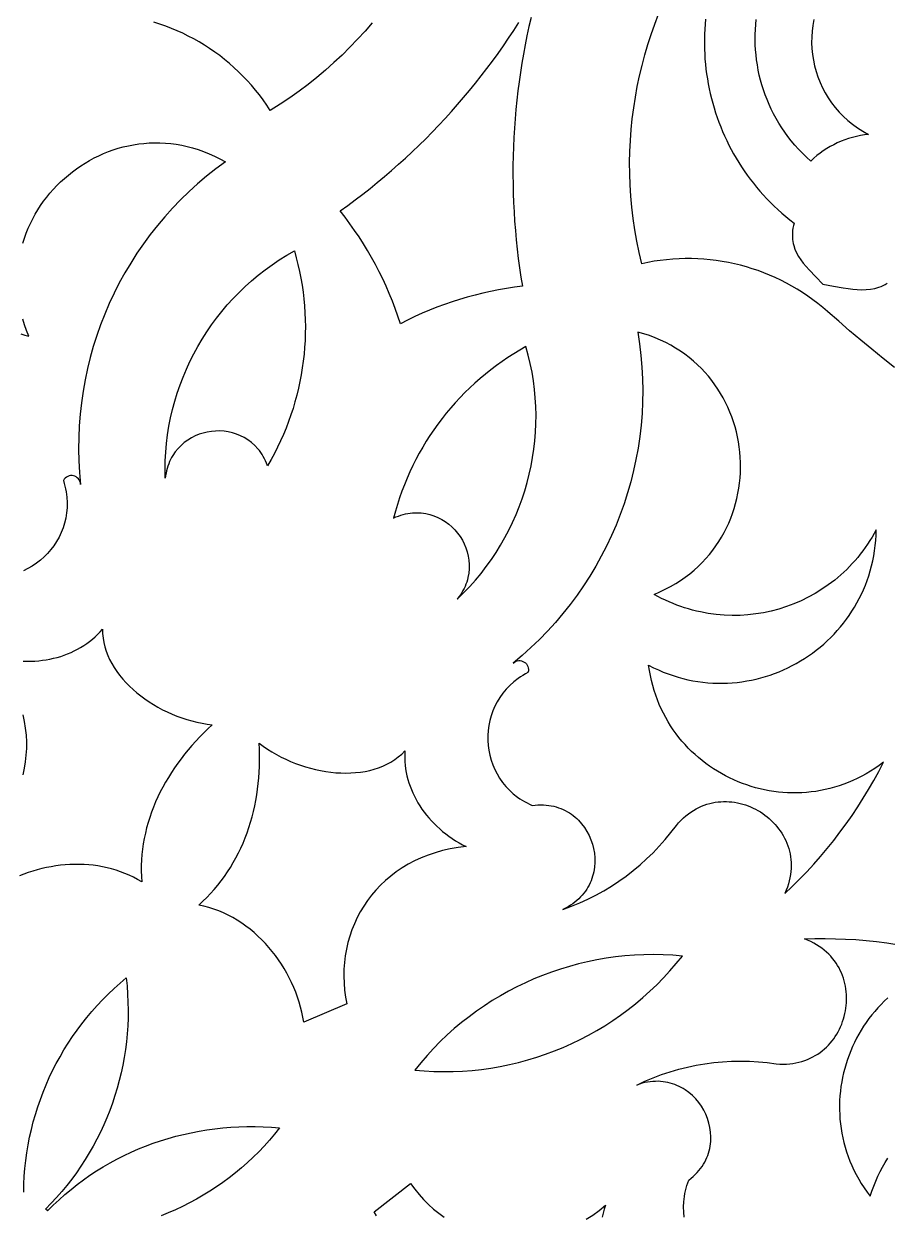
# Model space of a CAD drawing. Extents: x -570 to 570, y -425 to 425.
# Drawn here: x 0 to 65.5, y 1.6 to 92.1 of the extents above; entities that cross this region are included whole.
import ezdxf

# ---------------------------------------------------------------- set-up
doc = ezdxf.new("R2010")
doc.units = 0
doc.layers.add('LAYER_1', color=18, linetype='CONTINUOUS')

msp = doc.modelspace()

# ---------------------------------------------------------------- linework, layer by layer
at = {"layer": 'LAYER_1'}
for points in [[(38.509, 92.571), (38.351, 91.88), (38.201, 91.186), (38.062, 90.491), (37.933, 89.795), (37.813, 89.096), (37.703, 88.397), (37.603, 87.696), (37.512, 86.994), (37.432, 86.291), (37.361, 85.586), (37.3, 84.881), (37.248, 84.175), (37.207, 83.469), (37.175, 82.762), (37.152, 82.055), (37.139, 81.347), (37.136, 80.639), (37.143, 79.931), (37.159, 79.223), (37.185, 78.515), (37.221, 77.807), (37.266, 77.1), (37.32, 76.393), (37.385, 75.687), (37.459, 74.981), (37.542, 74.276), (37.635, 73.572), (37.737, 72.869), (37.849, 72.167), (37.244, 72.091), (36.641, 72), (36.04, 71.896), (35.443, 71.779), (34.849, 71.647), (34.258, 71.502), (33.671, 71.344), (33.088, 71.172), (32.509, 70.986), (31.934, 70.788), (31.364, 70.576), (30.799, 70.351), (30.239, 70.113), (29.684, 69.862), (29.135, 69.598), (28.592, 69.321), (28.401, 69.902), (28.197, 70.478), (27.979, 71.048), (27.749, 71.613), (27.506, 72.173), (27.25, 72.726), (26.981, 73.273), (26.701, 73.814), (26.407, 74.348), (26.102, 74.875), (25.784, 75.396), (25.455, 75.909), (25.113, 76.414), (24.76, 76.912), (24.395, 77.402), (24.018, 77.884), (24.595, 78.301), (25.165, 78.726), (25.729, 79.158), (26.287, 79.597), (26.838, 80.044), (27.383, 80.499), (27.921, 80.96), (28.453, 81.429), (28.978, 81.905), (29.496, 82.387), (30.007, 82.877), (30.511, 83.374), (31.009, 83.877), (31.499, 84.387), (31.982, 84.904), (32.458, 85.427), (32.927, 85.957), (33.389, 86.494), (33.843, 87.036), (34.29, 87.585), (34.729, 88.14), (35.161, 88.701), (35.585, 89.269), (36.001, 89.842), (36.409, 90.421), (36.81, 91.006), (37.203, 91.596), (37.588, 92.193)], [(66.1, 65.998), (65.241, 66.684), (64.388, 67.379), (63.541, 68.082), (62.7, 68.793), (61.866, 69.511), (61.039, 70.238), (61.025, 70.244), (60.66, 70.558), (60.287, 70.859), (59.907, 71.149), (59.519, 71.425), (59.124, 71.69), (58.723, 71.942), (58.315, 72.182), (57.901, 72.409), (57.481, 72.623), (57.056, 72.825), (56.625, 73.013), (56.19, 73.189), (55.75, 73.352), (55.305, 73.502), (54.857, 73.639), (54.405, 73.762), (53.949, 73.872), (53.49, 73.969), (53.029, 74.053), (52.565, 74.123), (52.099, 74.179), (51.63, 74.222), (51.161, 74.251), (50.69, 74.266), (50.218, 74.267), (49.745, 74.254), (49.271, 74.227), (48.798, 74.186), (48.325, 74.131), (47.852, 74.062), (47.38, 73.978), (46.909, 73.88), (46.711, 74.739), (46.537, 75.597), (46.388, 76.454), (46.263, 77.31), (46.163, 78.164), (46.086, 79.015), (46.033, 79.865), (46.004, 80.711), (45.997, 81.554), (46.013, 82.394), (46.052, 83.229), (46.114, 84.061), (46.197, 84.887), (46.303, 85.709), (46.43, 86.525), (46.578, 87.335), (46.748, 88.139), (46.938, 88.937), (47.149, 89.728), (47.38, 90.512), (47.631, 91.288), (47.902, 92.056), (48.193, 92.815)], [(51.755, 92.449), (51.721, 92.069), (51.695, 91.689), (51.678, 91.309), (51.669, 90.929), (51.669, 90.549), (51.676, 90.17), (51.692, 89.792), (51.717, 89.414), (51.749, 89.037), (51.79, 88.661), (51.839, 88.286), (51.896, 87.912), (51.961, 87.54), (52.034, 87.169), (52.116, 86.8), (52.205, 86.432), (52.302, 86.067), (52.408, 85.704), (52.521, 85.343), (52.642, 84.985), (52.771, 84.629), (52.908, 84.275), (53.053, 83.925), (53.206, 83.577), (53.366, 83.233), (53.534, 82.892), (53.71, 82.554), (53.893, 82.219), (54.084, 81.889), (54.283, 81.562), (54.489, 81.239), (54.703, 80.92), (54.925, 80.606), (55.153, 80.295), (55.39, 79.99), (55.634, 79.689), (55.885, 79.392), (56.143, 79.101), (56.409, 78.815), (56.683, 78.534), (56.963, 78.258), (57.251, 77.988), (57.546, 77.723), (57.848, 77.464), (58.158, 77.211), (58.475, 76.965), (58.431, 76.771), (58.397, 76.583), (58.373, 76.401), (58.359, 76.225), (58.353, 76.054), (58.357, 75.888), (58.369, 75.727), (58.389, 75.57), (58.417, 75.417), (58.453, 75.268), (58.547, 74.981), (58.669, 74.705), (58.817, 74.437), (58.988, 74.177), (59.181, 73.92), (59.392, 73.664), (59.621, 73.408), (60.12, 72.882), (60.66, 72.322), (61.462, 72.186), (62.217, 72.053), (62.579, 71.997), (62.933, 71.951), (63.279, 71.92), (63.618, 71.907), (63.951, 71.916), (64.279, 71.949), (64.603, 72.009), (64.763, 72.051), (64.924, 72.102), (65.083, 72.16), (65.242, 72.229), (65.401, 72.306), (65.56, 72.394)], [(59.974, 92.418), (59.897, 91.979), (59.845, 91.537), (59.817, 91.095), (59.814, 90.652), (59.835, 90.211), (59.88, 89.772), (59.949, 89.336), (60.041, 88.905), (60.157, 88.479), (60.296, 88.06), (60.458, 87.648), (60.642, 87.245), (60.85, 86.852), (61.079, 86.469), (61.331, 86.099), (61.605, 85.742), (61.901, 85.398), (62.218, 85.07), (62.557, 84.758), (62.917, 84.464), (63.298, 84.188), (63.699, 83.931), (64.121, 83.695), (63.815, 83.657), (63.511, 83.607), (63.21, 83.544), (62.912, 83.469), (62.618, 83.382), (62.329, 83.283), (62.044, 83.173), (61.764, 83.051), (61.489, 82.917), (61.22, 82.772), (60.957, 82.616), (60.7, 82.449), (60.45, 82.272), (60.207, 82.084), (59.971, 81.885), (59.743, 81.676), (59.422, 81.969), (59.114, 82.27), (58.819, 82.577), (58.537, 82.891), (58.268, 83.212), (58.012, 83.539), (57.769, 83.871), (57.539, 84.209), (57.322, 84.553), (57.117, 84.901), (56.925, 85.254), (56.746, 85.611), (56.579, 85.972), (56.425, 86.337), (56.283, 86.706), (56.154, 87.077), (56.037, 87.451), (55.932, 87.828), (55.839, 88.207), (55.759, 88.587), (55.691, 88.97), (55.635, 89.353), (55.591, 89.738), (55.558, 90.123), (55.538, 90.509), (55.53, 90.895), (55.533, 91.28), (55.549, 91.665), (55.575, 92.049), (55.614, 92.432)], [(26.446, 92.177), (25.905, 91.544), (25.344, 90.924), (24.764, 90.317), (24.166, 89.724), (23.548, 89.145), (22.913, 88.58), (22.258, 88.03), (21.586, 87.495), (20.895, 86.976), (20.185, 86.474), (19.457, 85.988), (18.712, 85.519), (18.447, 85.92), (18.171, 86.312), (17.884, 86.695), (17.587, 87.067), (17.28, 87.43), (16.964, 87.782), (16.637, 88.125), (16.301, 88.456), (15.956, 88.778), (15.603, 89.088), (15.241, 89.388), (14.87, 89.677), (14.492, 89.954), (14.106, 90.22), (13.712, 90.475), (13.311, 90.717), (12.903, 90.949), (12.489, 91.168), (12.068, 91.375), (11.641, 91.569), (11.208, 91.751), (10.77, 91.921), (10.326, 92.078), (9.877, 92.222)], [(-0.072, 75.45), (0.049, 75.829), (0.185, 76.203), (0.334, 76.569), (0.497, 76.93), (0.673, 77.283), (0.862, 77.629), (1.063, 77.967), (1.277, 78.297), (1.502, 78.619), (1.739, 78.932), (1.987, 79.237), (2.245, 79.532), (2.514, 79.818), (2.793, 80.093), (3.081, 80.359), (3.379, 80.614), (3.686, 80.859), (4.002, 81.092), (4.325, 81.314), (4.657, 81.524), (4.996, 81.722), (5.342, 81.908), (5.695, 82.081), (6.055, 82.241), (6.42, 82.388), (6.792, 82.521), (7.169, 82.641), (7.551, 82.746), (7.937, 82.836), (8.328, 82.912), (8.724, 82.972), (9.122, 83.017), (9.524, 83.046), (9.929, 83.059), (10.337, 83.056), (10.746, 83.036), (11.158, 82.998), (11.571, 82.944), (11.986, 82.871), (12.401, 82.781), (12.817, 82.673), (13.232, 82.545), (13.648, 82.399), (14.063, 82.234), (14.477, 82.049), (14.89, 81.844), (15.301, 81.619), (14.578, 81.084), (13.878, 80.529), (13.198, 79.952), (12.541, 79.355), (11.907, 78.739), (11.295, 78.104), (10.706, 77.45), (10.14, 76.779), (9.598, 76.091), (9.08, 75.387), (8.586, 74.668), (8.116, 73.933), (7.671, 73.184), (7.251, 72.422), (6.857, 71.646), (6.488, 70.858), (6.145, 70.059), (5.828, 69.249), (5.538, 68.428), (5.274, 67.598), (5.038, 66.759), (4.829, 65.911), (4.648, 65.056), (4.494, 64.193), (4.369, 63.325), (4.273, 62.45), (4.205, 61.571), (4.167, 60.687), (4.158, 59.799), (4.179, 58.909), (4.23, 58.016), (4.312, 57.121), (4.296, 57.249), (4.262, 57.365), (4.209, 57.468), (4.142, 57.558), (4.062, 57.634), (3.971, 57.695), (3.873, 57.742), (3.768, 57.773), (3.66, 57.788), (3.551, 57.787), (3.444, 57.769), (3.339, 57.734), (3.241, 57.68), (3.15, 57.608), (3.07, 57.517), (3.003, 57.407), (3.068, 57.197), (3.124, 56.988), (3.173, 56.779), (3.213, 56.571), (3.268, 56.159), (3.293, 55.751), (3.287, 55.349), (3.252, 54.954), (3.189, 54.567), (3.099, 54.189), (2.983, 53.821), (2.843, 53.464), (2.678, 53.12), (2.491, 52.788), (2.283, 52.47), (2.053, 52.168), (1.805, 51.881), (1.538, 51.612), (1.254, 51.361), (0.954, 51.13), (0.639, 50.918), (0.31, 50.728), (-0.032, 50.561)], [(-0.227, 68.558), (0.079, 68.462), (0.39, 68.374), (0.214, 68.808), (0.06, 69.243), (-0.075, 69.675)], [(-0.038, 43.709), (0.257, 43.701), (0.551, 43.702), (0.842, 43.714), (1.131, 43.735), (1.418, 43.766), (1.701, 43.807), (1.982, 43.858), (2.259, 43.918), (2.532, 43.988), (2.802, 44.068), (3.066, 44.156), (3.326, 44.254), (3.582, 44.362), (3.831, 44.478), (4.076, 44.604), (4.314, 44.739), (4.546, 44.883), (4.772, 45.035), (4.99, 45.197), (5.202, 45.367), (5.406, 45.546), (5.603, 45.733), (5.791, 45.929), (5.972, 46.134), (5.981, 45.792), (6.014, 45.454), (6.071, 45.12), (6.151, 44.789), (6.252, 44.464), (6.374, 44.143), (6.517, 43.827), (6.679, 43.518), (6.859, 43.215), (7.058, 42.918), (7.273, 42.628), (7.505, 42.346), (7.752, 42.071), (8.013, 41.805), (8.289, 41.547), (8.577, 41.298), (8.878, 41.059), (9.19, 40.83), (9.512, 40.61), (9.845, 40.402), (10.186, 40.204), (10.536, 40.018), (10.893, 39.843), (11.256, 39.681), (11.626, 39.531), (12, 39.395), (12.379, 39.271), (12.76, 39.162), (13.145, 39.067), (13.531, 38.986), (13.918, 38.921), (14.306, 38.871), (13.981, 38.57), (13.664, 38.263), (13.354, 37.949), (13.054, 37.63), (12.761, 37.305), (12.478, 36.974), (12.203, 36.638), (11.938, 36.297), (11.682, 35.95), (11.436, 35.598), (11.2, 35.242), (10.974, 34.88), (10.759, 34.515), (10.554, 34.145), (10.36, 33.771), (10.177, 33.393), (10.005, 33.011), (9.845, 32.625), (9.697, 32.236), (9.561, 31.844), (9.437, 31.448), (9.325, 31.05), (9.227, 30.649), (9.141, 30.245), (9.068, 29.838), (9.009, 29.43), (8.963, 29.019), (8.932, 28.606), (8.914, 28.192), (8.911, 27.776), (8.922, 27.358), (8.948, 26.939), (8.638, 27.122), (8.322, 27.291), (8.001, 27.446), (7.674, 27.587), (7.343, 27.715), (7.007, 27.829), (6.667, 27.929), (6.324, 28.017), (5.977, 28.091), (5.628, 28.153), (5.277, 28.202), (4.923, 28.238), (4.569, 28.262), (4.213, 28.274), (3.856, 28.274), (3.499, 28.262), (3.142, 28.238), (2.785, 28.203), (2.43, 28.156), (2.076, 28.098), (1.723, 28.029), (1.373, 27.95), (1.025, 27.859), (0.68, 27.759), (0.339, 27.647), (0.001, 27.526), (-0.333, 27.394)], [(-0.054, 35.076), (0.054, 35.567), (0.135, 36.063), (0.19, 36.565), (0.219, 37.071), (0.22, 37.58), (0.193, 38.093), (0.138, 38.607), (0.055, 39.123), (-0.056, 39.639)], [(50.138, 1.473), (50.098, 1.863), (50.085, 2.26), (50.103, 2.661), (50.15, 3.067), (50.186, 3.271), (50.23, 3.475), (50.282, 3.681), (50.342, 3.886), (50.41, 4.092), (50.487, 4.298), (50.661, 4.435), (50.824, 4.577), (50.977, 4.723), (51.121, 4.873), (51.254, 5.026), (51.378, 5.183), (51.492, 5.342), (51.596, 5.505), (51.692, 5.67), (51.778, 5.837), (51.855, 6.007), (51.923, 6.178), (51.983, 6.351), (52.034, 6.525), (52.076, 6.7), (52.11, 6.876), (52.136, 7.053), (52.153, 7.23), (52.165, 7.584), (52.145, 7.937), (52.096, 8.287), (52.019, 8.63), (51.914, 8.967), (51.782, 9.294), (51.625, 9.61), (51.444, 9.912), (51.239, 10.199), (51.013, 10.469), (50.765, 10.72), (50.497, 10.95), (50.21, 11.156), (50.06, 11.25), (49.906, 11.337), (49.747, 11.418), (49.584, 11.492), (49.418, 11.558), (49.247, 11.617), (49.073, 11.668), (48.895, 11.711), (48.714, 11.746), (48.53, 11.772), (48.343, 11.79), (48.152, 11.799), (47.959, 11.798), (47.763, 11.788), (47.565, 11.768), (47.364, 11.739), (47.16, 11.699), (46.955, 11.648), (46.747, 11.587), (46.538, 11.515), (47.158, 11.804), (47.787, 12.068), (48.425, 12.308), (49.07, 12.523), (49.721, 12.713), (50.379, 12.878), (51.042, 13.017), (51.709, 13.132), (52.381, 13.221), (53.055, 13.285), (53.732, 13.324), (54.411, 13.336), (55.09, 13.323), (55.77, 13.284), (56.449, 13.219), (57.128, 13.128), (57.392, 13.111), (57.65, 13.105), (57.903, 13.112), (58.15, 13.13), (58.39, 13.159), (58.625, 13.199), (58.853, 13.25), (59.075, 13.31), (59.291, 13.381), (59.501, 13.46), (59.704, 13.549), (59.9, 13.647), (60.09, 13.753), (60.273, 13.868), (60.45, 13.99), (60.619, 14.119), (60.782, 14.256), (60.938, 14.4), (61.086, 14.55), (61.228, 14.706), (61.362, 14.868), (61.489, 15.035), (61.609, 15.208), (61.721, 15.385), (61.826, 15.567), (61.923, 15.753), (62.013, 15.943), (62.095, 16.136), (62.169, 16.333), (62.235, 16.532), (62.293, 16.734), (62.343, 16.938), (62.385, 17.144), (62.419, 17.351), (62.445, 17.559), (62.462, 17.769), (62.471, 17.978), (62.471, 18.188), (62.463, 18.398), (62.446, 18.607), (62.421, 18.816), (62.386, 19.023), (62.343, 19.229), (62.291, 19.432), (62.23, 19.634), (62.16, 19.833), (62.081, 20.03), (61.992, 20.223), (61.895, 20.413), (61.788, 20.599), (61.671, 20.781), (61.545, 20.958), (61.409, 21.13), (61.264, 21.298), (61.109, 21.459), (60.944, 21.615), (60.769, 21.765), (60.584, 21.909), (60.389, 22.045), (60.184, 22.175), (59.969, 22.297), (59.743, 22.411), (59.508, 22.517), (59.261, 22.614), (60.046, 22.637), (60.83, 22.643), (61.613, 22.631), (62.396, 22.602), (63.177, 22.556), (63.957, 22.492), (64.735, 22.411), (65.511, 22.312), (66.284, 22.196)], [(-0.012, 3.381), (0.002, 3.986), (0.033, 4.589), (0.081, 5.189), (0.146, 5.786), (0.227, 6.38), (0.325, 6.971), (0.44, 7.558), (0.571, 8.141), (0.718, 8.72), (0.881, 9.293), (1.06, 9.862), (1.255, 10.425), (1.465, 10.983), (1.691, 11.534), (1.933, 12.079), (2.189, 12.617), (2.461, 13.148), (2.747, 13.671), (3.049, 14.187), (3.365, 14.695), (3.695, 15.194), (4.04, 15.685), (4.4, 16.166), (4.773, 16.638), (5.161, 17.1), (5.562, 17.552), (5.977, 17.993), (6.406, 18.424), (6.848, 18.844), (7.303, 19.252), (7.772, 19.648), (7.835, 19.038), (7.88, 18.429), (7.908, 17.82), (7.918, 17.213), (7.911, 16.607), (7.886, 16.004), (7.845, 15.402), (7.787, 14.804), (7.711, 14.208), (7.619, 13.615), (7.511, 13.027), (7.386, 12.442), (7.245, 11.861), (7.088, 11.285), (6.915, 10.714), (6.726, 10.149), (6.521, 9.589), (6.301, 9.035), (6.065, 8.488), (5.814, 7.947), (5.548, 7.413), (5.267, 6.887), (4.971, 6.368), (4.66, 5.857), (4.335, 5.355), (3.995, 4.861), (3.64, 4.377), (3.272, 3.901), (2.889, 3.436), (2.493, 2.981), (2.082, 2.536), (1.658, 2.101), (1.736, 2.032), (1.807, 1.957), (2.234, 2.388), (2.673, 2.805), (3.122, 3.208), (3.582, 3.596), (4.053, 3.969), (4.533, 4.328), (5.023, 4.672), (5.522, 5.001), (6.031, 5.316), (6.548, 5.615), (7.073, 5.9), (7.606, 6.169), (8.147, 6.424), (8.695, 6.662), (9.249, 6.886), (9.811, 7.094), (10.379, 7.287), (10.952, 7.464), (11.532, 7.626), (12.116, 7.771), (12.706, 7.901), (13.3, 8.015), (13.898, 8.113), (14.5, 8.195), (15.106, 8.261), (15.714, 8.311), (16.326, 8.345), (16.94, 8.362), (17.557, 8.362), (18.175, 8.347), (18.795, 8.314), (19.416, 8.265), (19.038, 7.792), (18.648, 7.332), (18.245, 6.885), (17.83, 6.451), (17.403, 6.029), (16.966, 5.621), (16.517, 5.226), (16.059, 4.845), (15.589, 4.478), (15.111, 4.124), (14.622, 3.785), (14.125, 3.46), (13.619, 3.149), (13.104, 2.853), (12.581, 2.571), (12.051, 2.304), (11.513, 2.052), (10.968, 1.816), (10.417, 1.595)], [(65.59, 18.135), (65.331, 17.891), (65.08, 17.639), (64.837, 17.379), (64.604, 17.112), (64.379, 16.839), (64.164, 16.559), (63.958, 16.272), (63.76, 15.98), (63.573, 15.682), (63.395, 15.378), (63.226, 15.069), (63.067, 14.755), (62.919, 14.436), (62.78, 14.113), (62.651, 13.786), (62.532, 13.455), (62.423, 13.12), (62.325, 12.782), (62.238, 12.441), (62.161, 12.097), (62.095, 11.751), (62.04, 11.402), (61.995, 11.052), (61.962, 10.699), (61.94, 10.346), (61.929, 9.991), (61.93, 9.635), (61.942, 9.279), (61.966, 8.922), (62.002, 8.565), (62.049, 8.209), (62.109, 7.853), (62.18, 7.498), (62.264, 7.143), (62.36, 6.79), (62.469, 6.439), (62.59, 6.09), (62.723, 5.742), (62.87, 5.397), (63.029, 5.055), (63.201, 4.716), (63.387, 4.38), (63.585, 4.047), (63.797, 3.718), (64.023, 3.394), (64.262, 3.073), (64.39, 3.464), (64.529, 3.847), (64.68, 4.221), (64.841, 4.586), (65.013, 4.943), (65.195, 5.291), (65.388, 5.63), (65.59, 5.96)], [(26.787, 1.589), (26.608, 1.896), (29.362, 4.049), (29.675, 3.618), (30.007, 3.207), (30.356, 2.817), (30.721, 2.448), (31.102, 2.101), (31.498, 1.777), (31.907, 1.475)], [(42.705, 1.323), (43.198, 1.648), (43.685, 2.004), (44.164, 2.392), (44.072, 2.095), (43.991, 1.797), (43.921, 1.498)]]:
    msp.add_lwpolyline(points, dxfattribs=at)
for points in [[(18.504, 58.541), (18.433, 58.725), (18.355, 58.902), (18.271, 59.072), (18.182, 59.235), (18.087, 59.392), (17.987, 59.542), (17.881, 59.685), (17.771, 59.821), (17.536, 60.074), (17.285, 60.3), (17.019, 60.499), (16.74, 60.673), (16.449, 60.821), (16.148, 60.943), (15.84, 61.04), (15.526, 61.112), (15.207, 61.158), (14.886, 61.18), (14.565, 61.177), (14.244, 61.15), (13.927, 61.099), (13.614, 61.024), (13.308, 60.925), (13.01, 60.803), (12.723, 60.658), (12.447, 60.49), (12.185, 60.299), (11.938, 60.085), (11.709, 59.849), (11.499, 59.591), (11.31, 59.311), (11.224, 59.162), (11.143, 59.009), (11.069, 58.85), (11.001, 58.686), (10.94, 58.516), (10.886, 58.341), (10.838, 58.161), (10.798, 57.976), (10.766, 57.785), (10.741, 57.589), (10.73, 58.257), (10.743, 58.922), (10.779, 59.583), (10.837, 60.239), (10.918, 60.891), (11.021, 61.537), (11.146, 62.178), (11.292, 62.812), (11.46, 63.44), (11.649, 64.06), (11.859, 64.673), (12.088, 65.277), (12.339, 65.873), (12.609, 66.459), (12.898, 67.036), (13.207, 67.602), (13.535, 68.157), (13.882, 68.701), (14.247, 69.234), (14.63, 69.754), (15.031, 70.261), (15.449, 70.755), (15.885, 71.235), (16.338, 71.701), (16.808, 72.152), (17.294, 72.587), (17.797, 73.007), (18.315, 73.411), (18.848, 73.797), (19.398, 74.167), (19.962, 74.518), (20.54, 74.851), (20.684, 74.336), (20.814, 73.818), (20.931, 73.299), (21.033, 72.778), (21.123, 72.255), (21.198, 71.731), (21.26, 71.206), (21.309, 70.681), (21.344, 70.155), (21.366, 69.629), (21.374, 69.103), (21.369, 68.578), (21.35, 68.053), (21.318, 67.529), (21.273, 67.006), (21.215, 66.485), (21.143, 65.965), (21.058, 65.447), (20.96, 64.931), (20.849, 64.418), (20.725, 63.907), (20.588, 63.4), (20.438, 62.895), (20.274, 62.394), (20.098, 61.897), (19.909, 61.403), (19.707, 60.914), (19.492, 60.43), (19.264, 59.95), (19.024, 59.475), (18.77, 59.005)], [(64.715, 53.684), (64.56, 53.401), (64.4, 53.124), (64.233, 52.852), (64.06, 52.586), (63.881, 52.326), (63.696, 52.072), (63.506, 51.824), (63.31, 51.582), (63.109, 51.346), (62.902, 51.116), (62.691, 50.892), (62.475, 50.674), (62.028, 50.257), (61.563, 49.864), (61.081, 49.497), (60.583, 49.156), (60.07, 48.84), (59.544, 48.551), (59.006, 48.288), (58.455, 48.052), (57.895, 47.843), (57.325, 47.662), (56.747, 47.509), (56.163, 47.384), (55.572, 47.288), (54.976, 47.22), (54.377, 47.181), (53.775, 47.172), (53.172, 47.193), (52.568, 47.244), (51.965, 47.326), (51.364, 47.438), (51.064, 47.506), (50.766, 47.581), (50.468, 47.665), (50.172, 47.756), (49.876, 47.855), (49.583, 47.963), (49.29, 48.078), (49, 48.201), (48.711, 48.333), (48.424, 48.472), (48.14, 48.62), (47.857, 48.776), (48.288, 48.961), (48.704, 49.16), (49.104, 49.372), (49.49, 49.597), (49.862, 49.835), (50.218, 50.084), (50.56, 50.345), (50.887, 50.616), (51.199, 50.898), (51.496, 51.19), (51.779, 51.492), (52.048, 51.802), (52.302, 52.121), (52.541, 52.448), (52.766, 52.783), (52.976, 53.125), (53.172, 53.474), (53.353, 53.828), (53.52, 54.189), (53.673, 54.555), (53.811, 54.925), (53.935, 55.3), (54.044, 55.679), (54.14, 56.061), (54.221, 56.446), (54.288, 56.833), (54.341, 57.223), (54.38, 57.614), (54.404, 58.006), (54.415, 58.398), (54.411, 58.79), (54.394, 59.183), (54.362, 59.574), (54.317, 59.964), (54.258, 60.352), (54.184, 60.737), (54.097, 61.12), (53.996, 61.5), (53.882, 61.876), (53.753, 62.248), (53.611, 62.615), (53.455, 62.977), (53.285, 63.334), (53.102, 63.684), (52.905, 64.028), (52.694, 64.365), (52.47, 64.694), (52.233, 65.016), (51.981, 65.329), (51.717, 65.633), (51.439, 65.928), (51.147, 66.213), (50.842, 66.487), (50.524, 66.751), (50.192, 67.004), (49.847, 67.245), (49.489, 67.473), (49.118, 67.689), (48.733, 67.892), (48.335, 68.082), (47.924, 68.257), (47.5, 68.417), (47.063, 68.563), (46.612, 68.693), (46.748, 67.804), (46.854, 66.916), (46.929, 66.027), (46.975, 65.14), (46.991, 64.255), (46.977, 63.373), (46.935, 62.494), (46.863, 61.619), (46.763, 60.748), (46.634, 59.883), (46.478, 59.023), (46.293, 58.171), (46.081, 57.325), (45.842, 56.488), (45.575, 55.659), (45.282, 54.84), (44.962, 54.031), (44.616, 53.232), (44.243, 52.445), (43.845, 51.67), (43.421, 50.907), (42.972, 50.158), (42.498, 49.423), (41.999, 48.703), (41.475, 47.998), (40.928, 47.309), (40.356, 46.637), (39.76, 45.983), (39.141, 45.347), (38.498, 44.729), (37.833, 44.131), (37.145, 43.553), (37.246, 43.634), (37.352, 43.692), (37.462, 43.728), (37.573, 43.744), (37.683, 43.741), (37.791, 43.721), (37.893, 43.685), (37.989, 43.633), (38.077, 43.568), (38.153, 43.49), (38.217, 43.401), (38.266, 43.303), (38.298, 43.195), (38.312, 43.08), (38.305, 42.959), (38.275, 42.834), (38.081, 42.731), (37.893, 42.622), (37.712, 42.508), (37.537, 42.388), (37.206, 42.135), (36.902, 41.863), (36.623, 41.573), (36.369, 41.268), (36.141, 40.949), (35.939, 40.617), (35.761, 40.275), (35.61, 39.922), (35.483, 39.561), (35.382, 39.194), (35.306, 38.821), (35.256, 38.445), (35.23, 38.066), (35.23, 37.687), (35.255, 37.309), (35.304, 36.933), (35.379, 36.561), (35.478, 36.194), (35.603, 35.833), (35.752, 35.482), (35.926, 35.139), (36.125, 34.809), (36.348, 34.49), (36.596, 34.187), (36.868, 33.898), (37.165, 33.628), (37.487, 33.375), (37.657, 33.257), (37.833, 33.144), (38.015, 33.036), (38.203, 32.933), (38.398, 32.837), (38.598, 32.747), (38.818, 32.773), (39.034, 32.789), (39.245, 32.795), (39.452, 32.791), (39.655, 32.777), (39.853, 32.755), (40.047, 32.723), (40.236, 32.683), (40.42, 32.634), (40.6, 32.577), (40.774, 32.513), (40.944, 32.44), (41.108, 32.361), (41.268, 32.274), (41.422, 32.18), (41.571, 32.08), (41.714, 31.974), (41.852, 31.861), (41.985, 31.743), (42.112, 31.62), (42.348, 31.357), (42.562, 31.076), (42.751, 30.779), (42.916, 30.467), (43.055, 30.143), (43.168, 29.809), (43.255, 29.467), (43.315, 29.119), (43.347, 28.768), (43.35, 28.415), (43.324, 28.063), (43.268, 27.714), (43.229, 27.541), (43.182, 27.37), (43.128, 27.2), (43.065, 27.033), (42.995, 26.868), (42.917, 26.705), (42.83, 26.545), (42.736, 26.389), (42.633, 26.236), (42.522, 26.086), (42.402, 25.941), (42.274, 25.8), (42.137, 25.663), (41.992, 25.531), (41.838, 25.404), (41.676, 25.282), (41.504, 25.166), (41.324, 25.056), (41.134, 24.951), (40.935, 24.853), (41.577, 25.09), (42.208, 25.35), (42.827, 25.634), (43.434, 25.94), (44.028, 26.269), (44.609, 26.619), (45.175, 26.991), (45.727, 27.385), (46.263, 27.798), (46.784, 28.232), (47.288, 28.686), (47.775, 29.158), (48.245, 29.65), (48.696, 30.16), (49.129, 30.688), (49.542, 31.234), (49.716, 31.433), (49.895, 31.621), (50.077, 31.795), (50.264, 31.958), (50.454, 32.108), (50.648, 32.246), (50.845, 32.373), (51.044, 32.488), (51.246, 32.592), (51.45, 32.684), (51.657, 32.765), (51.864, 32.836), (52.074, 32.896), (52.284, 32.945), (52.495, 32.985), (52.706, 33.014), (52.918, 33.033), (53.13, 33.042), (53.341, 33.042), (53.551, 33.032), (53.761, 33.013), (53.969, 32.985), (54.176, 32.949), (54.381, 32.903), (54.584, 32.849), (54.784, 32.787), (54.982, 32.717), (55.177, 32.639), (55.369, 32.552), (55.557, 32.459), (55.741, 32.358), (55.921, 32.25), (56.096, 32.134), (56.267, 32.012), (56.433, 31.883), (56.594, 31.748), (56.749, 31.607), (56.898, 31.459), (57.041, 31.305), (57.178, 31.146), (57.308, 30.981), (57.431, 30.81), (57.546, 30.635), (57.654, 30.454), (57.754, 30.268), (57.846, 30.078), (57.93, 29.883), (58.004, 29.684), (58.07, 29.481), (58.127, 29.274), (58.173, 29.063), (58.21, 28.848), (58.237, 28.63), (58.253, 28.409), (58.259, 28.185), (58.253, 27.958), (58.236, 27.728), (58.208, 27.496), (58.167, 27.261), (58.115, 27.024), (58.049, 26.786), (57.972, 26.545), (57.881, 26.303), (57.776, 26.059), (58.346, 26.6), (58.902, 27.152), (59.446, 27.717), (59.977, 28.293), (60.494, 28.88), (60.999, 29.479), (61.489, 30.089), (61.966, 30.709), (62.429, 31.339), (62.878, 31.98), (63.312, 32.631), (63.732, 33.292), (64.138, 33.962), (64.529, 34.642), (64.905, 35.33), (65.265, 36.028), (64.945, 35.789), (64.62, 35.564), (64.291, 35.352), (63.958, 35.153), (63.622, 34.968), (63.282, 34.796), (62.94, 34.636), (62.595, 34.49), (62.248, 34.356), (61.898, 34.236), (61.547, 34.127), (61.194, 34.031), (60.84, 33.948), (60.484, 33.876), (60.128, 33.817), (59.772, 33.77), (59.415, 33.734), (59.058, 33.711), (58.702, 33.699), (58.346, 33.698), (57.992, 33.709), (57.638, 33.731), (57.286, 33.765), (56.935, 33.809), (56.586, 33.865), (56.24, 33.931), (55.896, 34.008), (55.555, 34.096), (55.217, 34.194), (54.883, 34.303), (54.552, 34.422), (54.224, 34.551), (53.901, 34.691), (53.583, 34.84), (53.269, 34.999), (52.96, 35.168), (52.656, 35.346), (52.358, 35.534), (52.066, 35.731), (51.779, 35.938), (51.5, 36.154), (51.226, 36.378), (50.96, 36.612), (50.7, 36.855), (50.448, 37.106), (50.204, 37.366), (49.968, 37.634), (49.74, 37.911), (49.521, 38.196), (49.31, 38.49), (49.108, 38.791), (48.916, 39.1), (48.733, 39.417), (48.561, 39.742), (48.398, 40.074), (48.246, 40.414), (48.104, 40.761), (47.974, 41.116), (47.855, 41.477), (47.747, 41.846), (47.651, 42.221), (47.567, 42.604), (47.495, 42.993), (47.436, 43.388), (47.804, 43.204), (48.174, 43.033), (48.545, 42.876), (48.918, 42.733), (49.292, 42.603), (49.668, 42.488), (50.044, 42.385), (50.42, 42.296), (50.797, 42.219), (51.173, 42.156), (51.55, 42.105), (51.926, 42.067), (52.301, 42.041), (52.675, 42.028), (53.048, 42.026), (53.42, 42.037), (53.79, 42.06), (54.158, 42.094), (54.524, 42.14), (54.887, 42.197), (55.248, 42.265), (55.605, 42.344), (55.96, 42.435), (56.311, 42.536), (56.658, 42.648), (57.001, 42.77), (57.341, 42.902), (57.676, 43.045), (58.006, 43.198), (58.331, 43.36), (58.651, 43.533), (58.966, 43.715), (59.275, 43.906), (59.578, 44.106), (59.875, 44.316), (60.166, 44.535), (60.45, 44.762), (60.727, 44.998), (60.997, 45.243), (61.26, 45.496), (61.515, 45.757), (61.762, 46.026), (62.001, 46.304), (62.232, 46.589), (62.454, 46.881), (62.668, 47.181), (62.872, 47.488), (63.067, 47.803), (63.252, 48.124), (63.428, 48.453), (63.593, 48.788), (63.748, 49.129), (63.893, 49.477), (64.026, 49.831), (64.149, 50.192), (64.26, 50.558), (64.36, 50.93), (64.448, 51.308), (64.524, 51.691), (64.588, 52.079), (64.639, 52.473), (64.677, 52.872), (64.703, 53.276)], [(28.076, 54.569), (28.256, 54.65), (28.436, 54.72), (28.615, 54.782), (28.794, 54.835), (28.972, 54.879), (29.148, 54.915), (29.324, 54.942), (29.498, 54.961), (29.843, 54.975), (30.18, 54.958), (30.51, 54.912), (30.831, 54.839), (31.141, 54.739), (31.44, 54.614), (31.727, 54.465), (32.001, 54.294), (32.259, 54.103), (32.503, 53.892), (32.729, 53.663), (32.937, 53.418), (33.126, 53.158), (33.295, 52.884), (33.443, 52.598), (33.568, 52.301), (33.67, 51.995), (33.747, 51.681), (33.798, 51.361), (33.822, 51.035), (33.819, 50.706), (33.786, 50.375), (33.723, 50.043), (33.679, 49.877), (33.628, 49.711), (33.569, 49.546), (33.501, 49.382), (33.425, 49.218), (33.34, 49.055), (33.247, 48.894), (33.145, 48.734), (33.034, 48.576), (32.913, 48.419), (33.392, 48.886), (33.851, 49.367), (34.291, 49.861), (34.712, 50.368), (35.114, 50.888), (35.497, 51.42), (35.86, 51.963), (36.203, 52.516), (36.526, 53.08), (36.829, 53.654), (37.112, 54.236), (37.375, 54.828), (37.617, 55.427), (37.839, 56.033), (38.04, 56.647), (38.22, 57.266), (38.378, 57.892), (38.516, 58.522), (38.632, 59.158), (38.727, 59.797), (38.8, 60.44), (38.851, 61.086), (38.88, 61.734), (38.887, 62.384), (38.871, 63.035), (38.833, 63.687), (38.773, 64.34), (38.689, 64.992), (38.583, 65.642), (38.454, 66.292), (38.302, 66.939), (38.126, 67.584), (37.661, 67.319), (37.204, 67.044), (36.755, 66.757), (36.315, 66.459), (35.883, 66.151), (35.46, 65.833), (35.046, 65.504), (34.642, 65.165), (34.246, 64.817), (33.86, 64.459), (33.484, 64.091), (33.117, 63.714), (32.76, 63.329), (32.414, 62.934), (32.077, 62.531), (31.751, 62.12), (31.436, 61.7), (31.131, 61.273), (30.837, 60.838), (30.554, 60.395), (30.282, 59.945), (30.022, 59.488), (29.773, 59.024), (29.536, 58.553), (29.31, 58.076), (29.097, 57.592), (28.895, 57.102), (28.706, 56.607), (28.529, 56.105), (28.365, 55.599), (28.214, 55.087)], [(17.86, 37.468), (18.173, 37.237), (18.498, 37.016), (18.833, 36.806), (19.176, 36.608), (19.528, 36.422), (19.887, 36.248), (20.253, 36.086), (20.624, 35.937), (20.999, 35.801), (21.379, 35.678), (21.761, 35.568), (22.146, 35.473), (22.532, 35.391), (22.918, 35.324), (23.303, 35.271), (23.688, 35.234), (24.069, 35.211), (24.448, 35.204), (24.823, 35.213), (25.193, 35.237), (25.557, 35.278), (25.914, 35.336), (26.264, 35.41), (26.606, 35.502), (26.938, 35.611), (27.26, 35.737), (27.572, 35.882), (27.871, 36.045), (28.158, 36.226), (28.431, 36.426), (28.69, 36.646), (28.933, 36.884), (28.921, 36.612), (28.92, 36.34), (28.931, 36.069), (28.954, 35.798), (28.988, 35.529), (29.033, 35.26), (29.09, 34.994), (29.157, 34.729), (29.234, 34.467), (29.323, 34.207), (29.422, 33.949), (29.53, 33.695), (29.649, 33.444), (29.778, 33.196), (29.917, 32.952), (30.065, 32.712), (30.222, 32.476), (30.389, 32.245), (30.564, 32.018), (30.749, 31.796), (30.942, 31.58), (31.144, 31.369), (31.354, 31.164), (31.572, 30.966), (31.798, 30.773), (32.032, 30.587), (32.274, 30.408), (32.523, 30.236), (32.78, 30.072), (33.043, 29.915), (33.314, 29.766), (33.592, 29.625), (32.974, 29.549), (32.375, 29.445), (31.794, 29.314), (31.232, 29.156), (30.69, 28.973), (30.167, 28.765), (29.665, 28.533), (29.182, 28.278), (28.721, 28.001), (28.28, 27.704), (27.86, 27.386), (27.462, 27.048), (27.086, 26.693), (26.732, 26.32), (26.401, 25.931), (26.092, 25.526), (25.807, 25.106), (25.546, 24.673), (25.308, 24.226), (25.094, 23.768), (24.905, 23.299), (24.741, 22.82), (24.602, 22.331), (24.488, 21.835), (24.4, 21.33), (24.338, 20.82), (24.303, 20.304), (24.294, 19.783), (24.313, 19.259), (24.359, 18.731), (24.432, 18.202), (24.534, 17.672), (21.265, 16.282), (21.195, 16.667), (21.111, 17.052), (21.014, 17.434), (20.903, 17.813), (20.778, 18.19), (20.641, 18.563), (20.491, 18.932), (20.328, 19.296), (20.153, 19.654), (19.966, 20.007), (19.766, 20.354), (19.556, 20.693), (19.334, 21.025), (19.1, 21.349), (18.856, 21.665), (18.602, 21.971), (18.336, 22.268), (18.061, 22.554), (17.776, 22.83), (17.481, 23.095), (17.177, 23.347), (16.863, 23.587), (16.541, 23.814), (16.21, 24.028), (15.87, 24.228), (15.522, 24.413), (15.166, 24.583), (14.803, 24.737), (14.431, 24.875), (14.053, 24.996), (13.668, 25.1), (13.276, 25.186), (13.589, 25.469), (13.891, 25.762), (14.181, 26.064), (14.461, 26.374), (14.729, 26.693), (14.986, 27.02), (15.233, 27.355), (15.468, 27.697), (15.692, 28.046), (15.905, 28.403), (16.107, 28.767), (16.298, 29.136), (16.478, 29.512), (16.647, 29.894), (16.806, 30.282), (16.953, 30.675), (17.09, 31.073), (17.216, 31.476), (17.331, 31.883), (17.435, 32.295), (17.529, 32.711), (17.612, 33.13), (17.684, 33.553), (17.746, 33.979), (17.797, 34.408), (17.837, 34.84), (17.867, 35.273), (17.887, 35.709), (17.895, 36.147), (17.894, 36.586), (17.882, 37.027)], [(29.674, 12.647), (30.406, 12.587), (31.136, 12.55), (31.864, 12.536), (32.59, 12.546), (33.314, 12.578), (34.034, 12.633), (34.75, 12.71), (35.462, 12.81), (36.169, 12.931), (36.871, 13.074), (37.567, 13.239), (38.257, 13.425), (38.94, 13.632), (39.616, 13.86), (40.284, 14.109), (40.945, 14.378), (41.596, 14.668), (42.239, 14.978), (42.871, 15.307), (43.494, 15.657), (44.106, 16.025), (44.707, 16.414), (45.296, 16.821), (45.874, 17.247), (46.439, 17.691), (46.99, 18.154), (47.529, 18.636), (48.053, 19.135), (48.563, 19.652), (49.057, 20.187), (49.537, 20.739), (50, 21.308), (49.268, 21.368), (48.538, 21.405), (47.81, 21.419), (47.084, 21.409), (46.36, 21.377), (45.641, 21.322), (44.924, 21.245), (44.212, 21.145), (43.505, 21.024), (42.803, 20.881), (42.107, 20.716), (41.417, 20.53), (40.734, 20.323), (40.058, 20.095), (39.39, 19.846), (38.73, 19.577), (38.078, 19.287), (37.436, 18.977), (36.803, 18.648), (36.18, 18.298), (35.568, 17.929), (34.967, 17.541), (34.378, 17.134), (33.8, 16.708), (33.236, 16.264), (32.684, 15.801), (32.146, 15.319), (31.621, 14.82), (31.112, 14.303), (30.617, 13.768), (30.138, 13.216)]]:
    msp.add_lwpolyline(points, close=True, dxfattribs=at)

doc.saveas('drawing.dxf')
